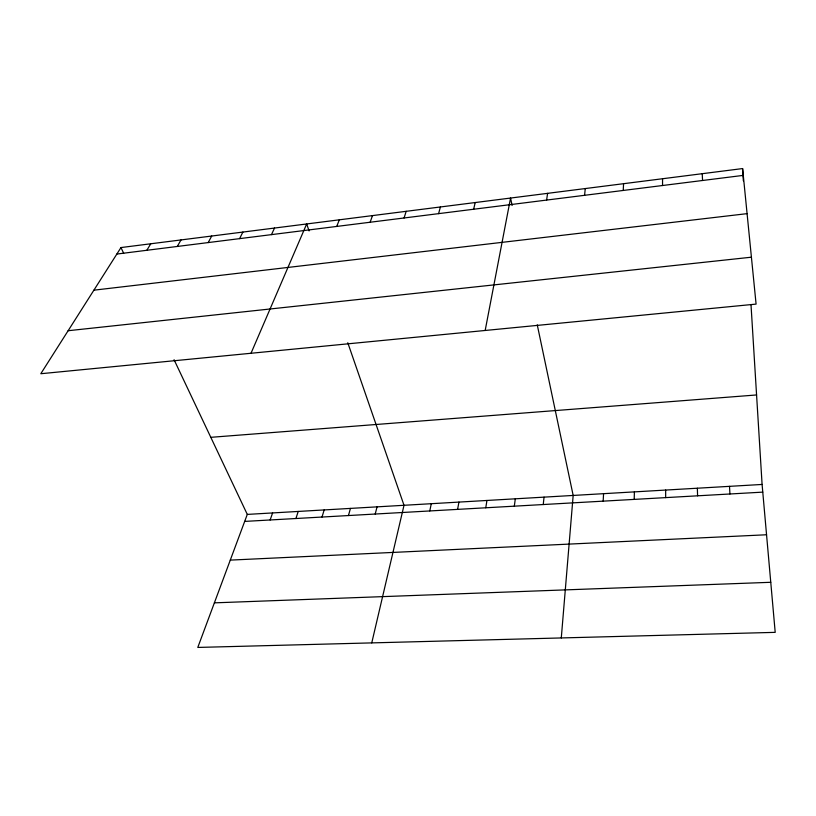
<?xml version="1.0" encoding="UTF-8"?>
<svg xmlns="http://www.w3.org/2000/svg" width="816" height="816" viewBox="0 0 816 816"><rect width="100%" height="100%" fill="white"/><g stroke="black" fill="none" stroke-linecap="round" stroke-linejoin="round"><path stroke-width="1.22" d="M662.541 185.518L662.561 178.735M634.195 499.402L634.399 491.885M623.22 190.454L623.577 183.692M603.157 501.146L603.575 493.68M561.286 637.949L573.169 495.445L537.254 324.839M584.582 195.31L585.266 188.557M543.242 504.533L544.048 497.138M514.315 506.175L515.314 498.811M546.608 200.073L547.597 193.351M485.765 507.787L486.948 500.463M457.592 509.378L458.939 502.095M485.173 330.47L510.561 198.053L512.122 205.479M429.777 510.949L431.297 503.696M371.749 642.896L404.012 505.288L347.779 342.751M473.637 209.243L475.208 202.552M375.207 514.039L377.063 506.858M438.58 213.649L440.416 206.968M348.442 515.549L350.452 508.409M322.014 517.038L324.176 509.929M404.083 217.974L406.184 211.313M295.912 518.517L298.228 511.438M270.137 519.976L272.605 512.938M370.138 222.238L372.494 215.597M174.063 359.713L247.289 514.406L197.788 647.435L775.2 632.359L762.093 484.449L750.995 304.562M336.722 226.44L339.323 219.81M251.012 353.267L306.673 223.961L309.091 230.928M271.463 234.631L274.533 228.052M239.588 238.639L242.882 232.07M208.202 242.576L211.711 236.028M177.286 246.463L181.009 239.935M146.839 250.277L150.766 243.78M120.972 247.564L40.8 373.728L756.085 304.103L742.601 168.565L120.972 247.564L123.675 253.266M116.851 254.051L743.274 175.379M93.891 290.18L747.089 213.649M68.126 330.725L751.424 257.193M210.803 437.325L756.575 394.954M247.289 514.406L762.093 484.449M244.678 521.414L762.776 492.13M230.285 560.113L766.55 534.766M214.384 602.851L770.763 582.298M742.601 168.565L743.356 180.805M729.494 486.346L729.943 493.986M702.229 173.696L702.556 180.489M697.354 488.223L697.578 495.812M665.662 490.059L665.662 497.617"/></g></svg>
